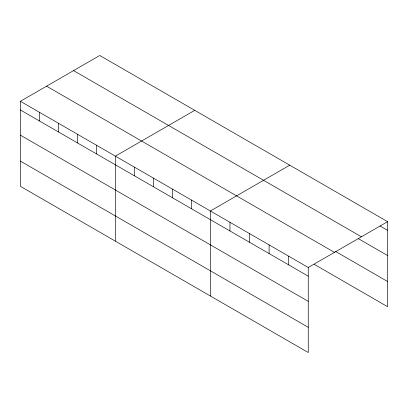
<?xml version="1.0" encoding="UTF-8"?>
<svg xmlns="http://www.w3.org/2000/svg" width="408" height="408" viewBox="0 0 408 408"><rect width="100%" height="100%" fill="white"/><g stroke="black" fill="none" stroke-linecap="round" stroke-linejoin="round"><path stroke-width="0.61" d="M308.254 301.359L308.254 267.49L20.4 101.296L20.4 186.323L308.254 352.512L308.254 301.359L20.4 135.165M314.196 264.323L387.6 306.704L387.6 221.677L99.746 55.488L20.4 101.296M194.738 110.328L115.393 156.142L115.393 241.164M289.731 165.174L210.385 210.982L210.385 296.009M308.254 267.49L387.6 221.677M379.986 225.961L387.6 230.352M73.562 70.604L361.417 236.793M358.239 238.598L387.6 255.551M335.401 251.374L387.6 281.51M46.583 86.18L334.438 252.368M20.4 109.971L308.254 276.165M20.4 161.124L308.254 327.318M288.68 256.188L288.68 264.863M269.107 244.887L269.107 253.562M249.533 233.585L249.533 242.26M229.959 222.284L229.959 230.959M191.388 200.012L191.388 208.692M172.385 189.047L172.385 197.722M153.388 178.077L153.388 186.752M134.39 167.107L134.39 175.782M96.395 145.171L96.395 153.847M77.398 134.201L77.398 142.876M58.395 123.231L58.395 131.911M39.398 112.266L39.398 120.941"/></g></svg>
